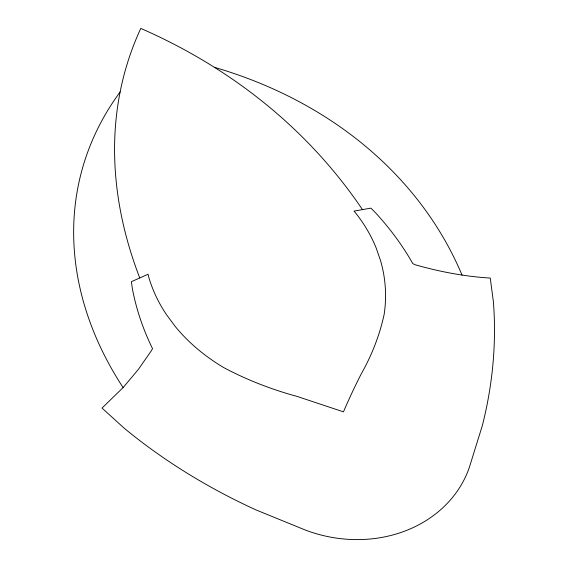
<?xml version="1.0" encoding="UTF-8"?>
<svg xmlns="http://www.w3.org/2000/svg" width="568" height="568" viewBox="0 0 568 568"><rect width="100%" height="100%" fill="white"/><g stroke="black" fill="none" stroke-linecap="round" stroke-linejoin="round"><path stroke-width="0.85" d="M123.1 387.582L138.322 369.47L151.322 350.797L152.543 348.631L152.309 348.191A330.079 252.497 14.7 0 1 132.301 288.267L131.393 281.692L148.071 274.245L148.575 276.488A185.005 144.173 7.7 0 0 166.41 314.573L175.306 326.564A185.005 144.173 7.7 0 0 224.204 367.858A278.512 206.795 8.8 0 0 296.993 396.386L343.462 411.85L344.485 409.464A1793.992 958.415 48.8 0 1 361.17 374.042A299.698 235.656 -7.1 0 0 384.167 314.267A190.99 154.091 -0.8 0 0 380.56 260.648L376.158 247.953A190.99 154.091 -0.8 0 0 355.568 212.908L353.999 211.111L370.911 208.129L375.803 213.078A360.219 303.071 -10.9 0 1 412.837 263.637L415.57 264.887C439.944 271.745 464.965 276.566 490.269 278.064L493.422 302.07A579.949 450.807 -16.9 0 1 482.353 425.546L469.296 467.528A127.26 110.128 14.5 0 1 305.477 530.1L255.898 509.879A496.588 355.099 12.5 0 1 124.115 428.13L102.013 408.072L123.1 387.582A408.69 307.302 15.1 0 1 120.139 91.952M214.399 67.322A457.133 380.141 -14.7 0 1 462.068 275.161M139.756 277.958A619.404 415.918 20.5 0 1 140.793 28.4A863.545 643.991 -34.3 0 1 362.469 209.613"/></g></svg>
